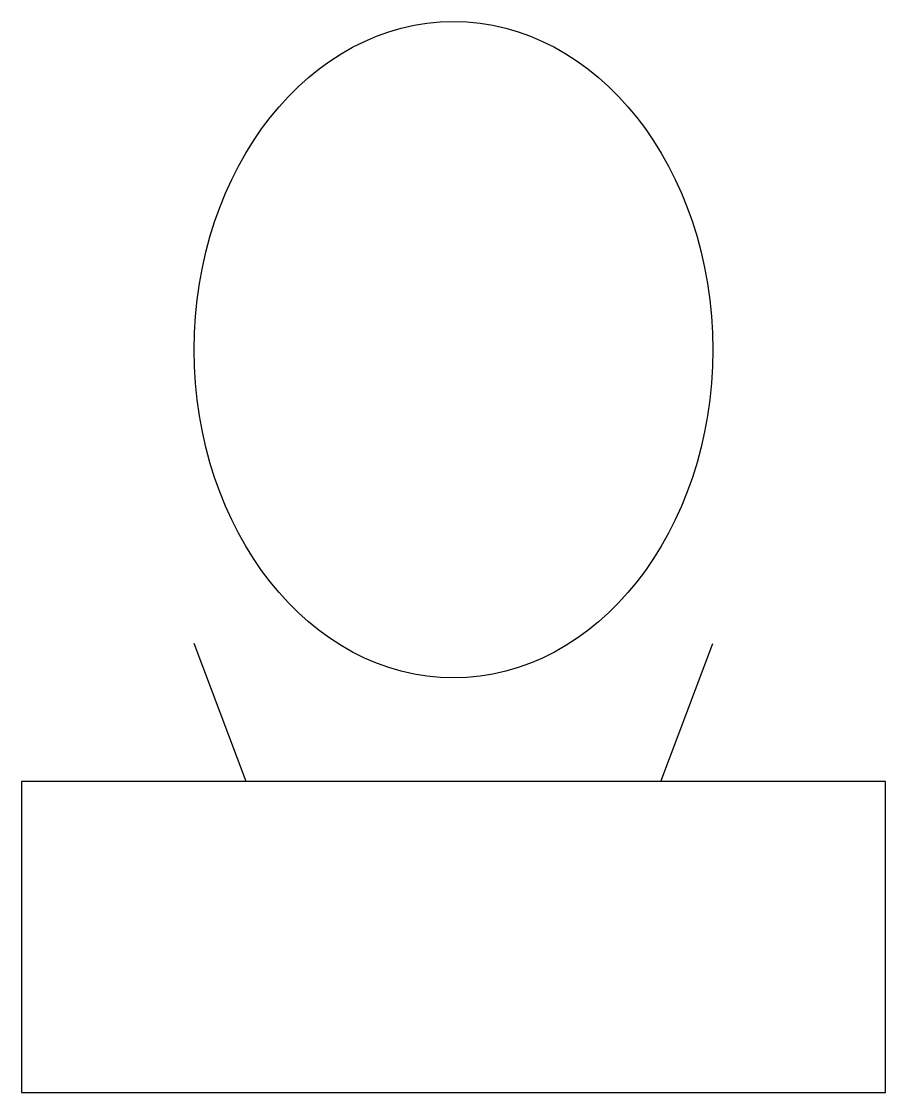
# Model space of a CAD drawing. Header units: millimetres. Extents: x -250 to 250, y 0 to 620.
import ezdxf

# ---------------------------------------------------------------- set-up
doc = ezdxf.new("R2010")
doc.units = ezdxf.units.MM

msp = doc.modelspace()

# ---------------------------------------------------------------- linework, layer by layer
for p, q in [((-120, 180), (-150, 260)), ((120, 180), (150, 260))]:
    msp.add_line(p, q)
msp.add_lwpolyline([(-250, 0), (250, 0), (250, 180), (-250, 180)], close=True)
msp.add_ellipse((0, 430), major_axis=(0, 190), ratio=0.789474)

doc.saveas('drawing.dxf')
